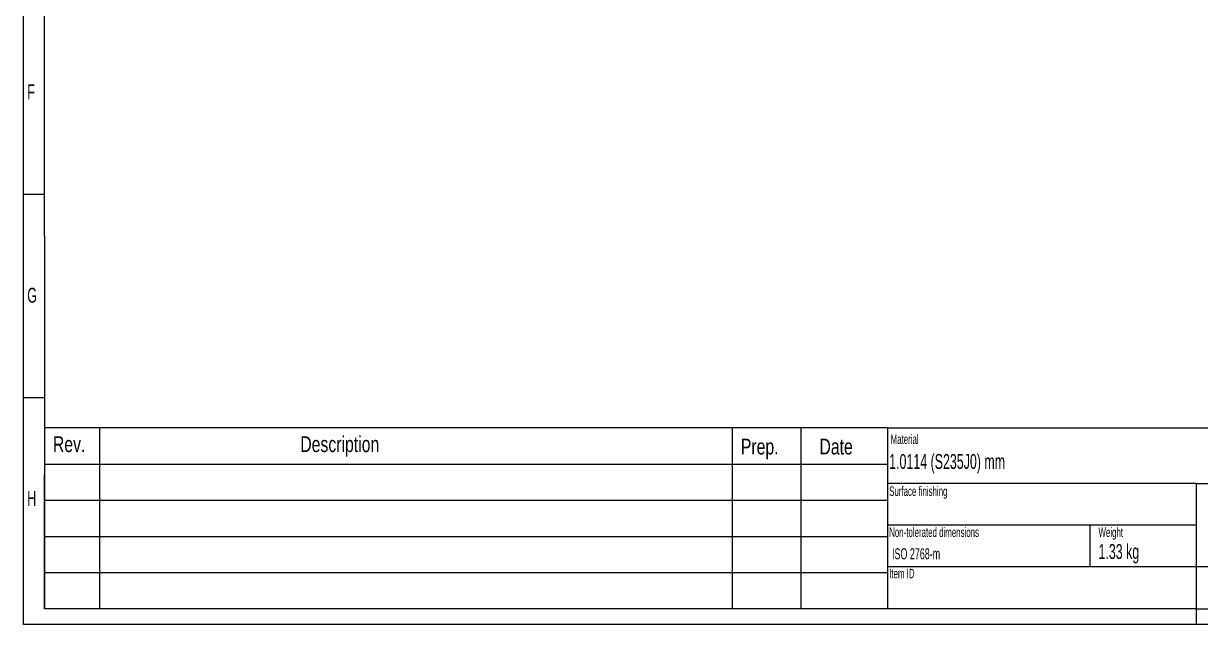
# Model space of a CAD drawing. Header units: millimetres. Extents: x 10 to 411, y 8 to 288.
# Drawn here: x 9.7 to 207.5, y 8 to 108.9 of the extents above; entities that cross this region are included whole.
import ezdxf

# ---------------------------------------------------------------- set-up
doc = ezdxf.new("R2010")
doc.units = ezdxf.units.MM
doc.layers.add('SLD-0', color=179, linetype='Continuous')
doc.styles.add('SLDTEXTSTYLE0', font='TXT', dxfattribs={"width": 0.605})
doc.styles.add('SLDTEXTSTYLE1', font='TXT', dxfattribs={"width": 0.75})
doc.styles.add('SLDTEXTSTYLE2', font='TXT', dxfattribs={"width": 0.623711})

msp = doc.modelspace()

# ---------------------------------------------------------------- linework, layer by layer
at = {"layer": 'SLD-0'}
for p, q in [((9.735919, 8.022185), (9.735919, 288.498273)), ((13.210838, 285.005713), (13.237278, 33.175524)), ((9.735919, 80.248273), (13.235919, 80.248273)), ((9.735919, 46.123273), (13.235919, 46.123273)), ((154.858836, 41.010067), (13.236456, 41.010067)), ((22.478141, 41.010067), (22.478141, 10.660105)), ((128.76739, 41.010067), (128.76739, 10.660105)), ((140.332416, 41.010067), (140.332416, 10.660105)), ((154.858836, 41.010067), (154.858836, 10.660105)), ((154.858836, 41.010067), (246.735919, 41.010067)), ((13.237093, 34.940075), (154.858836, 34.940075)), ((13.237278, 33.175524), (13.235919, 10.660105)), ((13.23659, 28.162281), (13.237278, 33.175524)), ((206.735919, 31.664458), (154.858836, 31.664458)), ((206.735919, 31.664458), (206.735919, 10.660105)), ((206.735919, 31.664458), (406.735919, 31.664458)), ((13.236456, 24.662281), (13.23659, 28.162281)), ((13.237018, 28.870082), (154.858836, 28.870082)), ((13.236321, 21.162281), (13.236456, 24.662281)), ((206.735919, 24.664458), (154.858836, 24.664458)), ((188.957966, 17.664458), (188.957966, 24.664458)), ((13.236652, 22.80009), (154.858836, 22.80009)), ((13.236187, 17.662281), (13.236321, 21.162281)), ((13.236053, 14.162281), (13.236187, 17.662281)), ((13.236285, 16.730097), (154.858836, 16.730097)), ((211.53791, 17.664458), (154.858836, 17.664458)), ((13.235919, 10.660105), (13.236053, 14.162281)), ((206.735919, 10.660105), (13.235919, 10.660105)), ((206.735919, 10.660105), (206.736058, 8.022185)), ((206.735919, 10.660105), (406.735919, 10.660105)), ((410.236202, 8.022185), (9.735919, 8.022185))]:
    msp.add_line(p, q, dxfattribs=at)

# ---------------------------------------------------------------- texts
at = {"layer": 'SLD-0', "attachment_point": 1}
for s, insert, char_height, style in [('F', (10.362197, 98.65148), 2.5, 'SLDTEXTSTYLE2'), ('G', (10.362197, 64.52648), 2.5, 'SLDTEXTSTYLE2'), ('Rev.', (14.671048, 39.599169), 2.6458333, 'SLDTEXTSTYLE1'), ('Description', (56.226936, 39.599169), 2.64583333, 'SLDTEXTSTYLE1'), ('Material', (155.401896, 39.91238), 1.5875, 'SLDTEXTSTYLE2'), ('Prep.', (130.246907, 39.193598), 2.6458333, 'SLDTEXTSTYLE1'), ('Date', (143.451091, 39.193598), 2.6458333, 'SLDTEXTSTYLE1'), ('1.0114 (S235J0) mm', (155.167791, 36.623146), 2.5, 'SLDTEXTSTYLE2'), ('H', (10.362197, 30.40148), 2.5, 'SLDTEXTSTYLE2'), ('Surface finishing', (155.167791, 31.183553), 1.5875, 'SLDTEXTSTYLE2'), ('Non-tolerated dimensions', (155.167791, 24.297932), 1.5875, 'SLDTEXTSTYLE2'), ('Weight', (190.336005, 24.297932), 1.5875, 'SLDTEXTSTYLE2'), ('ISO 2768-m', (155.654082, 20.806583), 1.8520833, 'SLDTEXTSTYLE0'), ('1.33 kg', (190.336005, 21.511147), 2.5, 'SLDTEXTSTYLE2'), ('Item ID', (155.167791, 17.359041), 1.5875, 'SLDTEXTSTYLE2')]:
    msp.add_mtext(s, dxfattribs=dict(at, insert=insert, char_height=char_height, style=style))

doc.saveas('drawing.dxf')
